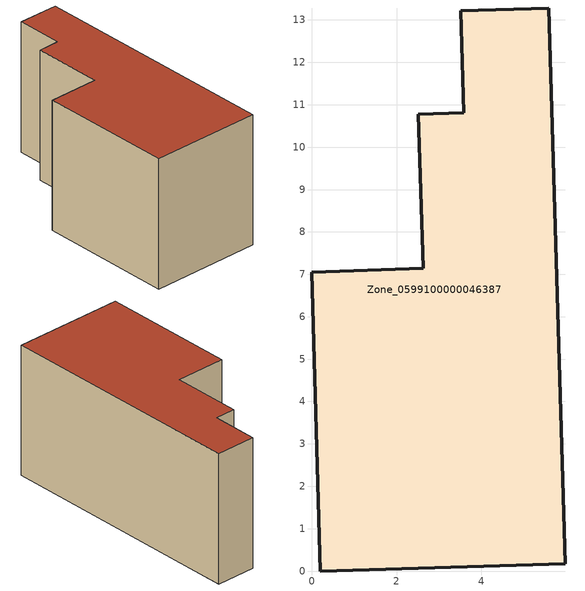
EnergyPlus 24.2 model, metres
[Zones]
Zone_0599100000046387
 floor ground (C_G): 3.58,10.81 3.51,13.22 5.59,13.28 5.97,0.17 0.19,0 0,7.05 2.62,7.14 2.51,10.77 z0
 wall outside (C_F): 3.51,13.22 3.58,10.81 2.51,10.77 2.62,7.14 0,7.05 0.19,0 5.97,0.17 5.59,13.28 3.51,13.22 z0:6.79
 roof outside (C_R): 0,7.05 0.19,0 5.97,0.17 5.59,13.28 3.51,13.22 3.58,10.81 2.51,10.77 2.62,7.14 z6.79
[BUILDING]
Pand.0599100000046387: North Axis=0; Terrain=City; Loads Convergence Tolerance Value=0.04; Temperature Convergence Tolerance Value=0.4; Solar Distribution=FullExterior; Maximum Number of Warmup Days=25; Minimum Number of Warmup Days=1
[Site:Location]
Rotterdam.The.Hague.AP_ZH_NLD Design_Conditions: Latitude=51.96; Longitude=4.45; Time Zone=1; Elevation=-4.5
[SITE:GROUNDTEMPERATURE:BUILDINGSURFACE]
18, 18, 18, 18, 18, 18, 18, 18, 18, 18, 18, 18
[MATERIAL] Thermal Absorptance=0.9; Solar Absorptance=0.7; Visible Absorptance=0.7
Name | Roughness | Thickness | Conductivity | Density | Specific Heat
G.TI.1946-1964 | MediumSmooth | 0.15 | 1 | 540 | 1210
F.TI.1946-1964 | Rough | 0.3 | 0.857143 | 1920 | 840
R.TI.1946-1964 | MediumRough | 0.2 | 0.277778 | 1500 | 1000
[CONSTRUCTION]
C_G: G.TI.1946-1964
C_F: F.TI.1946-1964
C_R: R.TI.1946-1964
[ZONE]
Zone_0599100000046387: Type=1; Multiplier=1; Ceiling Height=Autocalculate; Volume=Autocalculate; Floor Area=autocalculate; Part of Total Floor Area=Yes
[ZONEINFILTRATION:DESIGNFLOWRATE]
Infil_Zone_0599100000046387: Zone or ZoneList or Space or SpaceList=Zone_0599100000046387; Schedule=AlwaysOn; Design Flow Rate Calculation Method=Flow/Area; Flow Rate per Floor Area=0.003; Constant Term Coefficient=1; Temperature Term Coefficient=0; Velocity Term Coefficient=0; Velocity Squared Term Coefficient=0
[HVACTEMPLATE:ZONE:IDEALLOADSAIRSYSTEM]
Zone_0599100000046387: Maximum Heating Supply Air Temperature=50; Minimum Cooling Supply Air Temperature=13; Maximum Heating Supply Air Humidity Ratio=0.0156; Minimum Cooling Supply Air Humidity Ratio=0.0077; Heating Limit=NoLimit; Cooling Limit=NoLimit; Dehumidification Control Type=ConstantSensibleHeatRatio; Cooling Sensible Heat Ratio=0.7; Dehumidification Setpoint=60; Humidification Control Type=None; Humidification Setpoint=30; Outdoor Air Method=None; Outdoor Air Flow Rate per Person=0.00944; Outdoor Air Flow Rate per Zone Floor Area=0; Outdoor Air Flow Rate per Zone=0; Demand Controlled Ventilation Type=None; Outdoor Air Economizer Type=NoEconomizer; Heat Recovery Type=None; Sensible Heat Recovery Effectiveness=0.7; Latent Heat Recovery Effectiveness=0.65
[ZONECONTROL:THERMOSTAT]
ThermostatControl_Zone_0599100000046387: Zone or ZoneList=Zone_0599100000046387; Control Type Schedule=DualSetpointControlType; Control 1=Thermostat_Zone_0599100000046387; Temperature Difference Between Cutout And Setpoint=0
[THERMOSTATSETPOINT:DUALSETPOINT]
Thermostat_Zone_0599100000046387: Heating Setpoint Temperature Schedule=HeatingSetpoint_Zone_0599100000046387; Cooling Setpoint Temperature Schedule=CoolingSetpoint_Zone_0599100000046387
[SCHEDULE:COMPACT]
HeatingSetpoint_Zone_0599100000046387: Through: 12/31, For: AllDays, Until: 24:00, 21
CoolingSetpoint_Zone_0599100000046387: Through: 12/31, For: AllDays, Until: 24:00, 24
DualSetpointControlType: Through: 12/31, For: AllDays, Until: 24:00, 4
AlwaysOn: Through: 12/31, For: AllDays, Until: 24:00, 1
